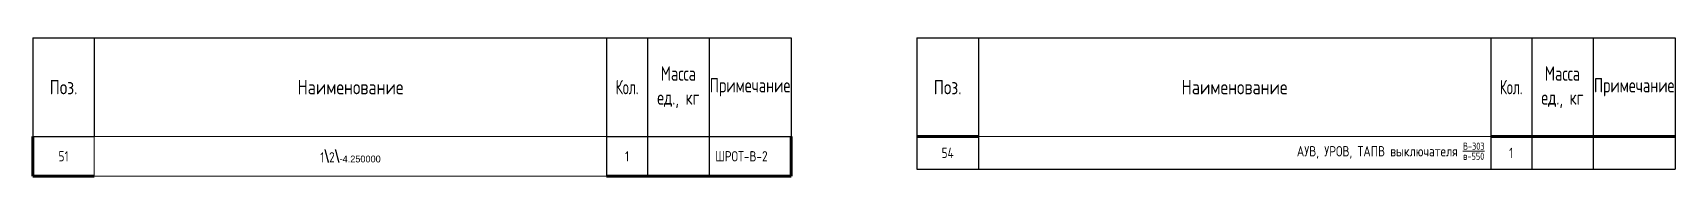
# Paper-space layout 'Лист1' of a CAD drawing. Header units: millimetres. Extents: x 65 to 465, y 141 to 175.
import ezdxf

# ---------------------------------------------------------------- set-up
doc = ezdxf.new("R2010")
doc.units = ezdxf.units.MM
doc.styles.add('GOST 2.304', font='CS_Gost2304.shx')

# ---------------------------------------------------------------- blocks, each defined once
blk = doc.blocks.new('*T5')
at = {"color": 0, "linetype": 'ByBlock', "lineweight": -2, "transparency": 16777216}
for p, q in [((0, 0), (185, 0)), ((0, 0), (0, -24)), ((15, 0), (15, -24)), ((140, 0), (140, -33.67)), ((150, 0), (150, -33.67)), ((165, 0), (165, -33.67)), ((185, 0), (185, -24)), ((215.71, 0), (400.71, 0)), ((215.71, 0), (215.71, -32)), ((230.71, 0), (230.71, -32)), ((355.71, 0), (355.71, -32)), ((365.71, 0), (365.71, -32)), ((380.71, 0), (380.71, -32)), ((400.71, 0), (400.71, -32)), ((0, -24), (15, -24)), ((140, -24), (185, -24)), ((215.71, -32), (400.71, -32))]:
    blk.add_line(p, q, dxfattribs=at)
at = {"color": 0, "linetype": 'ByBlock', "lineweight": 50, "transparency": 16777216}
for p, q in [((0, -24), (0, -33.67)), ((185, -24), (185, -33.67)), ((215.71, -24), (230.71, -24)), ((355.71, -24), (400.71, -24)), ((0, -33.67), (15, -33.67)), ((140, -33.67), (185, -33.67))]:
    blk.add_line(p, q, dxfattribs=at)
at = {"layer": 'Defpoints', "color": 8, "linetype": 'ByBlock', "lineweight": 0, "transparency": 16777216}
for p, q in [((15, -24), (140, -24)), ((15, -24), (15, -33.67)), ((230.71, -24), (355.71, -24)), ((15, -33.67), (140, -33.67))]:
    blk.add_line(p, q, dxfattribs=at)
at = {"color": 0, "lineweight": 20, "transparency": 16777216, "style": 'GOST 2.304'}
for s, insert, char_height, width, attachment_point in [('{\\W0.9;Масса ед., кг}', (157.5, -12), 3.5, 12, 5), ('{\\W0.9;Масса ед., кг}', (373.21, -12), 3.5, 12, 5), ('{\\C7;Поз.}', (7.5, -12), 3.5, 12, 5), ('Наименование', (77.5, -12), 3.5, 122, 5), ('{\\W0.8;Кол.}', (145, -12), 3.5, 7, 5), ('{\\W0.9;Примечание}', (175, -12), 3.5, 17, 5), ('{\\C7;Поз.}', (223.21, -12), 3.5, 12, 5), ('Наименование', (293.21, -12), 3.5, 122, 5), ('{\\W0.8;Кол.}', (360.71, -12), 3.5, 7, 5), ('{\\W0.9;Примечание}', (390.71, -12), 3.5, 17, 5), ('51', (7.5, -28.83), 2.5, 12, 5), ('1{\\fArial|b0|i0|c204|p34;\\H1.20833x;\\C256;\\\\}2{\\fArial|b0|i0|c204|p34;\\H1.20833x;\\C256;\\\\\\fMS Shell Dlg 2|b0|i0|c204|p0;\\H0.55172x;-4.250000}', (77.5, -28.83), 2.5, 122, 5), ('1', (145, -28.83), 2.5, 7, 5), ('{\\C7;ШРОТ-В-2}', (166.5, -28.83), 2.5, 17, 4), ('54', (223.21, -28), 2.5, 12, 5), ('\\A1;АУВ, УРОВ, ТАПВ выключателя {\\H0.7x;\\C1;\\SВ-303/в-550;}', (354.21, -25.5), 2.5, 122, 3), ('1', (360.71, -28), 2.5, 7, 5)]:
    blk.add_mtext(s, dxfattribs=dict(at, insert=insert, char_height=char_height, width=width, attachment_point=attachment_point))

psp = doc.layouts.new('Лист1')

# ---------------------------------------------------------------- block references
psp.add_blockref('*T5', (64.57, 175))

doc.saveas('drawing.dxf')
